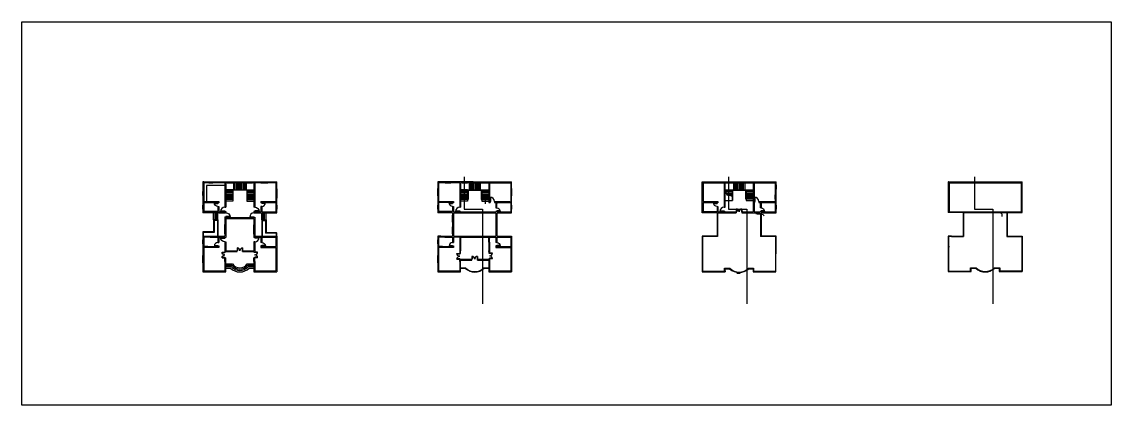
# Model space of a CAD drawing. Header units: millimetres. Extents: x -938220 to 926261, y -44187 to 232552.
# Drawn here: x 17806 to 250466, y 56983 to 138934 of the extents above; entities that cross this region are included whole.
import ezdxf

# ---------------------------------------------------------------- set-up
doc = ezdxf.new("R2010")
doc.units = ezdxf.units.MM
doc.linetypes.add('HIDDEN', pattern=[9.525, 6.35, -3.175])
for name, color, linetype in [('ARCH', 235, 'Continuous'), ('DOORS', 30, 'Continuous'), ('R1', 220, 'Continuous'), ('steel ladder', 170, 'Continuous'), ('STEPS', 11, 'Continuous'), ('TEXT', 170, 'Continuous'), ('VENTILATOR', 130, 'Continuous')]:
    doc.layers.add(name, color=color, linetype=linetype)
doc.layers.add('walls', color=7, linetype='Continuous', true_color=0xf8ce8b)
doc.layers.add('WINDOWS', color=7, linetype='Continuous', true_color=0xd4e480)
doc.layers.get('TEXT').off()
doc.styles.get("Standard").update_dxf_attribs({"font": 'romantic.ttf', "height": 200})
doc.dimstyles.new('ISO-25', dxfattribs={"dimtxt": 200, "dimasz": 200, "dimexe": 1.25, "dimexo": 0.625, "dimgap": 150, "dimtad": 1, "dimdec": 0, "dimtxsty": 'Standard', "dimblk": 'CLOSEDBLANK', "dimcen": 2.5, "dimclrd": 2, "dimclre": 7, "dimclrt": 7, "dimadec": 0, "dimazin": 0, "dimtfac": 1, "dimtdec": 0, "dimtmove": 0, "dimatfit": 3, "dimfxl": 1, "dimarcsym": 0})

# ---------------------------------------------------------------- blocks, each defined once
blk = doc.blocks.new('W3')
at = {"layer": 'WINDOWS', "ltscale": 5}
for p, q in [((-450, 200), (-450, 0)), ((-450, 200), (450, 200)), ((-450, 133), (450, 133)), ((-450, 67), (450, 67)), ((-450, 0), (450, 0)), ((450, 200), (450, 0))]:
    blk.add_line(p, q, dxfattribs=at)
blk = doc.blocks.new('W2')
at = {"layer": 'WINDOWS', "ltscale": 5}
for p, q in [((-600, 200), (-600, 0)), ((-600, 200), (600, 200)), ((-600, 133), (600, 133)), ((-600, 67), (600, 67)), ((-600, 0), (600, 0)), ((600, 200), (600, 0))]:
    blk.add_line(p, q, dxfattribs=at)
blk = doc.blocks.new('W1')
at = {"layer": 'WINDOWS', "ltscale": 5}
for p, q in [((-750, 200), (-750, 0)), ((-750, 200), (750, 200)), ((-750, 133), (750, 133)), ((-750, 67), (750, 67)), ((-750, 0), (750, 0)), ((750, 200), (750, 0))]:
    blk.add_line(p, q, dxfattribs=at)
blk = doc.blocks.new('W')
at = {"layer": 'WINDOWS', "ltscale": 5}
for p, q in [((11726, 13760), (11726, 13560)), ((11726, 13760), (13726, 13760)), ((11726, 13694), (13726, 13694)), ((11726, 13627), (13726, 13627)), ((11726, 13560), (13726, 13560)), ((13726, 13760), (13726, 13560))]:
    blk.add_line(p, q, dxfattribs=at)
blk = doc.blocks.new('WW')
at = {"layer": 'walls', "ltscale": 5}
blk.add_blockref('W', (-12726, -13560), dxfattribs=at)
blk = doc.blocks.new('V1')
at = {"layer": 'VENTILATOR', "ltscale": 5}
for p, q in [((-450, 200), (-450, 0)), ((-450, 200), (450, 200)), ((-450, 0), (450, 0)), ((450, 200), (450, 0))]:
    blk.add_line(p, q, dxfattribs=at)
at = {"layer": 'VENTILATOR', "linetype": 'HIDDEN', "ltscale": 5}
for p, q in [((-450, 133), (450, 133)), ((-450, 67), (450, 67))]:
    blk.add_line(p, q, dxfattribs=at)
blk = doc.blocks.new('D1')
at = {"layer": 'DOORS', "ltscale": 5}
for p, q in [((0, 900), (0, 0)), ((0, 600), (0, 0)), ((0, 0), (100, 0)), ((0, 0), (100, 0)), ((100, 894.427191), (100, 0))]:
    blk.add_line(p, q, dxfattribs=at)
blk.add_arc((0, 0), 900, 0, 90, dxfattribs=at)
blk = doc.blocks.new('D2')
at = {"layer": 'DOORS', "ltscale": 5}
for p, q in [((0, 750), (0, 0)), ((0, 600), (0, 0)), ((0, 0), (100, 0)), ((0, 0), (100, 0)), ((0, 0), (100, 0)), ((100, 744), (100, 0))]:
    blk.add_line(p, q, dxfattribs=at)
blk.add_arc((3, 0), 747, 0, 90.24774, dxfattribs=at)
blk = doc.blocks.new('DD')
at = {"layer": 'DOORS', "ltscale": 5}
for p, q in [((0, 600), (0, 0)), ((0, 600), (0, 0)), ((0, 0), (100, 0)), ((100, 592), (100, 0)), ((1100, 592), (1100, 0)), ((1200, 0), (1100, 0)), ((1200, 600), (1200, 0)), ((1200, 600), (1200, 0))]:
    blk.add_line(p, q, dxfattribs=at)
for centre, start, end in [((0, 0), 0, 90), ((1200, 0), 90, 180)]:
    blk.add_arc(centre, 600, start, end, dxfattribs=at)
blk = doc.blocks.new('_ClosedBlank')
at = {"color": 0, "linetype": 'ByBlock', "lineweight": -2}
for p, q in [((-1, 0.2), (0, 0)), ((-1, 0.2), (-1, -0.2)), ((0, 0), (-1, -0.2))]:
    blk.add_line(p, q, dxfattribs=at)

msp = doc.modelspace()

# ---------------------------------------------------------------- linework, layer by layer
at = {"ltscale": 5}
for p, q in [((17806, 138934), (250465.9, 138934)), ((17806, 56983.3), (17806, 138934)), ((250465.9, 138934), (250465.9, 56983.3)), ((250465.9, 56983.3), (17806, 56983.3))]:
    msp.add_line(p, q, dxfattribs=at)
at = {"layer": 'ARCH', "linetype": 'HIDDEN', "ltscale": 15}
for p, q in [((113225, 98319.3), (116225, 98319.3)), ((113225, 98119.3), (116225, 98119.3)), ((62875, 97119.3), (65875, 97119.3)), ((62875, 96919.3), (65875, 96919.3)), ((113525, 93119.3), (115525, 93119.3)), ((113525, 92919.3), (115525, 92919.3))]:
    msp.add_line(p, q, dxfattribs=at)
at = {"layer": 'DOORS', "ltscale": 5}
for points in [[(112275, 105777.3), (112275, 98881.7), (116221.9, 98881.7), (116221.9, 78617.6)], [(168721.6, 105777.3), (168721.6, 98881.7), (172668.4, 98881.7), (172668.4, 78617.6)], [(221256.4, 105777.3), (221256.4, 98881.7), (225203.3, 98881.7), (225203.3, 78617.6)]]:
    msp.add_lwpolyline(points, dxfattribs=at)
at = {"layer": 'R1', "ltscale": 5}
for p, q in [((166289.7, 98119.3), (166289.7, 93119.3)), ((175589.7, 98119.3), (175589.7, 93019.3)), ((175701.5, 98119.3), (175701.5, 93119.3)), ((218846.2, 98146.1), (218846.2, 93146.1)), ((218946.2, 98146.1), (218946.2, 93046.1)), ((228146.2, 98146.1), (228146.2, 93046.1)), ((228246.2, 98146.1), (228246.2, 93146.1)), ((178890.1, 93119.3), (175701.5, 93119.3)), ((178875.5, 85519.3), (178890.1, 93119.3)), ((216322.2, 93146.1), (218846.2, 93146.1)), ((228246.2, 93146.1), (231446.2, 93146.1)), ((231446.2, 93146.1), (231446.2, 85727.5)), ((163089.7, 90919.3), (163089.7, 85519.3)), ((163189.7, 93019.3), (163189.7, 85619.3)), ((164645.6, 93019.3), (163289.7, 93019.3)), ((178789.9, 93019.3), (175589.7, 93019.3)), ((178789.9, 93019.3), (178775.7, 85619.3)), ((216322.2, 93046.1), (218946.2, 93046.1)), ((228146.2, 93046.1), (231346.2, 93046.1)), ((231346.2, 93046.1), (231346.2, 85627.5)), ((163089.7, 85519.3), (163984.2, 85519.3)), ((163189.7, 85619.3), (163984.2, 85619.3)), ((163984.2, 85619.3), (167889.7, 85619.3)), ((163984.2, 85519.3), (167989.7, 85519.3)), ((178875.5, 85519.3), (173989.7, 85519.3)), ((174089.7, 85619.3), (178689.7, 85619.3)), ((178689.7, 85619.3), (178775.7, 85619.1)), ((231346.2, 85627.5), (226746.2, 85627.5)), ((231446.2, 85527.5), (226746.2, 85527.5)), ((231446.2, 85727.5), (231446.2, 85527.5))]:
    msp.add_line(p, q, dxfattribs=at)
for points in [[(166389.7, 98119.3), (166389.7, 93019.3), (163189.7, 93019.3), (163189.7, 90919.3)], [(166289.7, 93119.3), (163089.7, 93119.3), (163089.7, 90919.3)], [(216322.2, 93146.1), (215646.2, 93146.1), (215646.2, 85527.5), (216984.3, 85527.5), (220546.2, 85527.5)], [(216322.2, 93046.1), (215746.2, 93046.1), (215746.2, 85627.5), (216984.3, 85627.5), (220346.2, 85627.5), (220346.2, 85627.5)]]:
    msp.add_lwpolyline(points, dxfattribs=at)
at = {"layer": 'steel ladder', "ltscale": 5}
for p, q in [((174569.1, 98119.3), (174569.1, 97969.3)), ((174569.1, 97969.3), (174861, 97969.3)), ((174861, 98119.3), (174861, 97969.3)), ((226889.5, 98146.1), (226889.5, 97996.1)), ((226889.5, 97996.1), (227189.5, 97996.1)), ((227189.5, 97996.1), (227189.5, 98146.1))]:
    msp.add_line(p, q, dxfattribs=at)
at = {"layer": 'STEPS', "ltscale": 5}
for p, q in [((62875, 103017.1), (61375, 103017.1)), ((62875, 102717.1), (61375, 102717.1)), ((62875, 102417.1), (61375, 102417.1)), ((62875, 103017.1), (62875, 100617.1)), ((63025, 104517.1), (63025, 103017.1)), ((65725, 104517.1), (65725, 103017.1)), ((65875, 103017.1), (65875, 100617.1)), ((113025, 103017.1), (111525, 103017.1)), ((113025, 102717.1), (111525, 102717.1)), ((113025, 102417.1), (111525, 102417.1)), ((113025, 103017.1), (116025, 103017.1)), ((113025, 103017.1), (113025, 101667.1)), ((113125, 102917.1), (115925, 102917.1)), ((113125, 102917.1), (113125, 100917.1)), ((115925, 102917.1), (115925, 101367.1)), ((116025, 103017.1), (116025, 101367.1)), ((116025, 103017.1), (117525, 103017.1)), ((116025, 102717.1), (117525, 102717.1)), ((116025, 102417.1), (117525, 102417.1)), ((167989.7, 103017.1), (173989.7, 103017.1)), ((167989.7, 102567.1), (168466.6, 101903.3)), ((169489.7, 102867.1), (169489.7, 101667.1)), ((169589.7, 102917.1), (169589.7, 100767.1)), ((172389.7, 102917.1), (172389.7, 101367.1)), ((172489.7, 102867.1), (172489.7, 101367.1)), ((62875, 102117.1), (61375, 102117.1)), ((62875, 101817.1), (61375, 101817.1)), ((62875, 101517.1), (61375, 101517.1)), ((62875, 101217.1), (61375, 101217.1)), ((62875, 100917.1), (61375, 100917.1)), ((62875, 100617.1), (61375, 100617.1)), ((113025, 102117.1), (111525, 102117.1)), ((113025, 101817.1), (111525, 101817.1)), ((113025, 101517.1), (111525, 101517.1)), ((113025, 101217.1), (111525, 101217.1)), ((113125, 100917.1), (111525, 100917.1)), ((113025, 100617.1), (111525, 100617.1)), ((113023.5, 101365.7), (113023.5, 100765.7)), ((113025, 101667.1), (113025, 100617.1)), ((115925, 101367.1), (115925, 100917.1)), ((115925, 100917.1), (117525, 100917.1)), ((116025, 102117.1), (117525, 102117.1)), ((116025, 101817.1), (117525, 101817.1)), ((116025, 101517.1), (117525, 101517.1)), ((116025, 101367.1), (116025, 100617.1)), ((116025, 101217.1), (117525, 101217.1)), ((116025, 100617.1), (117525, 100617.1)), ((168466.6, 101903.3), (168580.2, 101967.1)), ((168580.2, 101967.1), (168739.7, 102124.1)), ((168739.7, 102124.1), (168739.7, 101967.1)), ((168739.7, 101967.1), (169489.7, 101667.1)), ((169488.2, 101365.7), (169488.2, 100765.7)), ((169489.7, 101667.1), (169489.7, 101367.1)), ((172389.7, 101367.1), (172389.7, 101067.1)), ((172489.7, 101367.1), (172489.7, 100767.1)), ((58775, 96592.8), (58775, 98119.3)), ((59075, 96592.8), (59075, 98119.3)), ((59375, 96592.8), (59375, 98119.3)), ((59675, 96592.8), (59675, 98119.3)), ((69075, 96592.8), (69075, 98119.3)), ((69375, 96592.8), (69375, 98119.3)), ((69675, 96592.8), (69675, 98119.3)), ((69975, 96592.8), (69975, 98119.3)), ((61375, 86300.7), (61375, 86300.7)), ((61386.7, 86300.6), (61386.7, 86300.6)), ((111525, 86341), (112575.4, 86341)), ((111525, 86241), (112525, 86241)), ((111535, 86341), (112575.4, 86341)), ((116494.6, 86341), (117525, 86341)), ((116535, 86241), (117525, 86241)), ((167889.7, 86241), (167889.7, 85619.3)), ((167989.7, 85700.7), (167989.7, 85519.3)), ((174089.7, 85700.7), (174089.7, 85619.3)), ((220346.2, 85646.1), (220346.2, 85627.5)), ((220446.2, 85646.1), (220346.2, 85646.1))]:
    msp.add_line(p, q, dxfattribs=at)
at = {"layer": 'STEPS', "ltscale": 10}
for p, q in [((62875, 103017.1), (65875, 103017.1)), ((63325, 104517.1), (63325, 103017.1)), ((63625, 104517.1), (63625, 103017.1)), ((63925, 104517.1), (63925, 103017.1)), ((64225, 104517.1), (64225, 103017.1)), ((64525, 104517.1), (64525, 103017.1)), ((64825, 104517.1), (64825, 103017.1)), ((65125, 104517.1), (65125, 103017.1)), ((65425, 104517.1), (65425, 103017.1)), ((65875, 103017.1), (67375, 103017.1)), ((65875, 102717.1), (67375, 102717.1)), ((65875, 102417.1), (67375, 102417.1)), ((113325, 104517.1), (113325, 103017.1)), ((113625, 104517.1), (113625, 103017.1)), ((113925, 104517.1), (113925, 103017.1)), ((114225, 104517.1), (114225, 103017.1)), ((114525, 104517.1), (114525, 103017.1)), ((114825, 104517.1), (114825, 103017.1)), ((115125, 104517.1), (115125, 103017.1)), ((115425, 104517.1), (115425, 103017.1)), ((115725, 104517.1), (115725, 103017.1)), ((167989.7, 102867.1), (169489.7, 102867.1)), ((167989.7, 102567.1), (169489.7, 102567.1)), ((169584.8, 103017.1), (172384.8, 103017.1)), ((169589.7, 102917.1), (172389.7, 102917.1)), ((169789.7, 104517.1), (169789.7, 103017.1)), ((170089.7, 104517.1), (170089.7, 103017.1)), ((170389.7, 104517.1), (170389.7, 103017.1)), ((170689.7, 104517.1), (170689.7, 103017.1)), ((170989.7, 104519.3), (170989.7, 103017.1)), ((171289.7, 104519.3), (171289.7, 103017.1)), ((171589.7, 104519.3), (171589.7, 103017.1)), ((171889.7, 104519.3), (171889.7, 103017.1)), ((172189.7, 104519.3), (172189.7, 103017.1)), ((172489.7, 102867.1), (173989.7, 102867.1)), ((172489.7, 102567.1), (173989.7, 102567.1)), ((65875, 102117.1), (67375, 102117.1)), ((65875, 101817.1), (67375, 101817.1)), ((65875, 101517.1), (67375, 101517.1)), ((65875, 101217.1), (67375, 101217.1)), ((65875, 100917.1), (67375, 100917.1)), ((65875, 100617.1), (67375, 100617.1)), ((167989.7, 100767.1), (169589.7, 100767.1)), ((168205.2, 102267.1), (169489.7, 102267.1)), ((168739.7, 101967.1), (169489.7, 101967.1)), ((172389.7, 101067.1), (173989.7, 101067.1)), ((172489.7, 102267.1), (173989.7, 102267.1)), ((172489.7, 101967.1), (173989.7, 101967.1)), ((172489.7, 101667.1), (173989.7, 101667.1)), ((172489.7, 101367.1), (173989.7, 101367.1)), ((172489.7, 100767.1), (173989.7, 100767.1))]:
    msp.add_line(p, q, dxfattribs=at)
at = {"layer": 'STEPS', "ltscale": 5}
for points in [[(61375, 87200.7), (62791.1, 87200.7, 0.52302036), (65959, 87200.7), (67375, 87200.7)], [(61375, 86900.7), (62641.3, 86900.7, 0.47782399), (66108.8, 86900.7), (67375, 86900.7)], [(61375, 86600.7), (62503.4, 86600.7, 0.44262682), (66246.7, 86600.7), (67375, 86600.7)], [(61375, 86300.7), (62375, 86300.7, 0.41421356), (66375, 86300.7), (67375, 86300.7)], [(167889.7, 85700.7), (167889.7, 86241), (168999.7, 86241, 0.4), (172999.7, 86241), (174089.7, 86241), (174089.7, 85700.7)], [(167989.7, 85700.7), (167989.7, 86141), (168960.1, 86141, 0.39223227), (173039.3, 86141), (173989.7, 86141), (173989.7, 85519.3), (178875.5, 85519.3)], [(220446.2, 86367.8), (221596.6, 86367.8, 0.40824829), (225515.8, 86367.8), (226646.2, 86367.8)], [(220446.2, 85527.5), (220446.2, 86367.8), (221596.6, 86367.8, 0.40824829), (225515.8, 86367.8), (226646.2, 86367.8), (226646.2, 85627.5), (231446.2, 85627.5)], [(220546.2, 85527.5), (220546.2, 86267.8), (221556.2, 86267.8, 0.4), (225556.2, 86267.8), (226546.2, 86267.8), (226546.2, 85527.5), (231446.2, 85527.5)]]:
    msp.add_lwpolyline(points, format="xyb", dxfattribs=at)
for centre, radius, start, end in [((114530, 88353.5), 2912.4, 226.495096, 313.504904), ((114535, 88341), 2800, 225.584691, 314.415309), ((114535, 88341), 2800, 225.584691, 314.415309)]:
    msp.add_arc(centre, radius, start, end, dxfattribs=at)
at = {"layer": 'walls', "ltscale": 5}
for p, q in [((56475, 104719.3), (56475, 98119.3)), ((56675, 104719.3), (56475, 104719.3)), ((64075, 104719.3), (65875, 104719.3)), ((65875, 104719.3), (67106.5, 104719.3)), ((67075, 104719.3), (68841.5, 104719.3)), ((68841.5, 104719.3), (70341.5, 104719.3)), ((70341.5, 104719.3), (72275, 104719.3)), ((72275, 98119.3), (72275, 104719.3)), ((106625, 104717.3), (106625, 98119.3)), ((114225, 104719.3), (122425, 104719.3)), ((122425, 98119.3), (122425, 104719.3)), ((170489.7, 104719.3), (174275.1, 104719.3)), ((174275.1, 104719.3), (178889.7, 104719.3)), ((178889.7, 98119.3), (178889.7, 104719.3)), ((215646.2, 104744.1), (231446.2, 104744.1)), ((215746.2, 104744.1), (215646.2, 104744.1)), ((215646.2, 104744.1), (215646.2, 98146.1)), ((231446.2, 98146.1), (231446.2, 104746.1)), ((61175, 104519.3), (56675, 104519.3)), ((56675, 104519.3), (56675, 100519.3)), ((61175, 104519.3), (61175, 99419.3)), ((61375, 104519.3), (61375, 99319.3)), ((67375, 104519.3), (61375, 104519.3)), ((67375, 104519.3), (67375, 99319.3)), ((67575, 104519.3), (67575, 99319.3)), ((72075, 104519.3), (67575, 104519.3)), ((72075, 104519.3), (72075, 100519.3)), ((111325, 104519.3), (111325, 99419.3)), ((114025, 104519.3), (122225, 104519.3)), ((117525, 104519.3), (117525, 100319.3)), ((117725, 104519.3), (117725, 100519.3)), ((122225, 104519.3), (122225, 100519.3)), ((170489.7, 104519.3), (173989.7, 104519.3)), ((173989.7, 104519.3), (173989.7, 100319.3)), ((174189.7, 104519.3), (174189.7, 100519.3)), ((174189.7, 104519.3), (174275.1, 104519.3)), ((174275.1, 104519.3), (178689.7, 104519.3)), ((178689.7, 104517.1), (178689.7, 100519.3)), ((215846.2, 104543.9), (231246.2, 104543.9)), ((231246.2, 104543.9), (231246.2, 98346.1)), ((59675, 100219.3), (59875, 100219.3)), ((61175, 100219.3), (61175, 99319.3)), ((68875, 100519.3), (68875, 100219.3)), ((68875, 100519.3), (72075, 100519.3)), ((69075, 100219.3), (68875, 100219.3)), ((69075, 100319.3), (69075, 100119.3)), ((69075, 100319.3), (72075, 100319.3)), ((72075, 100319.3), (72075, 98319.3)), ((111325, 100219.3), (111325, 99319.3)), ((117525, 100319.3), (117825, 100319.3)), ((117725, 100519.3), (117825, 100519.3)), ((117825, 100519.3), (117825, 100319.3)), ((118725, 100519.3), (122125, 100519.3)), ((118725, 100519.3), (118725, 100319.3)), ((118725, 100319.3), (119025, 100319.3)), ((119025, 100319.3), (119025, 100119.3)), ((119225, 100319.3), (119225, 100119.3)), ((119225, 100319.3), (122225, 100319.3)), ((122225, 100319.3), (122225, 98319.3)), ((166289.7, 100219.3), (166489.7, 100219.3)), ((174189.7, 100519.3), (174389.7, 100519.3)), ((174189.7, 100319.3), (174289.7, 100319.3)), ((174289.7, 100519.3), (174289.7, 100319.3)), ((175189.7, 100519.3), (178689.7, 100519.3)), ((175189.7, 100519.3), (175189.7, 100319.3)), ((175189.7, 100319.3), (175489.7, 100319.3)), ((175489.7, 100319.3), (175489.7, 100119.3)), ((175489.7, 100319.3), (175489.7, 99169.3)), ((175689.7, 100319.3), (175689.7, 100119.3)), ((175689.7, 100319.3), (178689.7, 100319.3)), ((175689.7, 100319.3), (175689.7, 99169.3)), ((178689.7, 100319.3), (178689.7, 98319.3)), ((59875, 98119.3), (56475, 98119.3)), ((59675, 99469.3), (59875, 99469.3)), ((59875, 98119.3), (61175, 98119.3)), ((61175, 99319.3), (61375, 99319.3)), ((61175, 98519.3), (61175, 98319.3)), ((61175, 98419.3), (61375, 98419.3)), ((61306.5, 98119.3), (61175, 98119.3)), ((61306.5, 98119.3), (61375, 98119.3)), ((61375, 98419.3), (61375, 98119.3)), ((67575, 99319.3), (67375, 99319.3)), ((67375, 98419.3), (67375, 98076.1)), ((67575, 98419.3), (67375, 98419.3)), ((67375, 98076.1), (67575, 98076.1)), ((67575, 98519.3), (67575, 98319.3)), ((67575, 98319.3), (68875, 98319.3)), ((67575, 98119.3), (72275, 98119.3)), ((67575, 98076.1), (67575, 98119.3)), ((68875, 99469.3), (68875, 98319.3)), ((69075, 99469.3), (68875, 99469.3)), ((69075, 99469.3), (69075, 98319.3)), ((69075, 98319.3), (72075, 98319.3)), ((109825, 98119.3), (106625, 98119.3)), ((109825, 99469.3), (110025, 99469.3)), ((109825, 98119.3), (109825, 93119.3)), ((110025, 98119.3), (113225, 98119.3)), ((110025, 98119.3), (110025, 93119.3)), ((111325, 99319.3), (111525, 99319.3)), ((111325, 98519.3), (111325, 98319.3)), ((111325, 98419.3), (111525, 98419.3)), ((111325, 98119.3), (111325, 98119.3)), ((111525, 98419.3), (111525, 98319.3)), ((111525, 98319.3), (113225, 98319.3)), ((113225, 98119.3), (113225, 98319.3)), ((116225, 98319.3), (117525, 98319.3)), ((116225, 98119.3), (116225, 98319.3)), ((116225, 98119.3), (119025, 98119.3)), ((117525, 98319.3), (119025, 98319.3)), ((119025, 98419.3), (119025, 98319.3)), ((119225, 98419.3), (119025, 98419.3)), ((119025, 98119.3), (119025, 93119.3)), ((119225, 98519.3), (119225, 98319.3)), ((119225, 98319.3), (122225, 98319.3)), ((119225, 98119.3), (122425, 98119.3)), ((119225, 98119.3), (119225, 93119.3)), ((166289.7, 98119.3), (163089.7, 98119.3)), ((166289.7, 98319.3), (163289.7, 98319.3)), ((166289.7, 99469.3), (166489.7, 99469.3)), ((166289.7, 99469.3), (166289.7, 98319.3)), ((166389.7, 98119.3), (170389.7, 98119.3)), ((167789.7, 99319.3), (167989.7, 99319.3)), ((167789.7, 98519.3), (167789.7, 98319.3)), ((167789.7, 98419.3), (167989.7, 98419.3)), ((167789.7, 98119.3), (167789.7, 98119.3)), ((167989.7, 98419.3), (167989.7, 98319.3)), ((167989.7, 98319.3), (170389.7, 98319.3)), ((170389.7, 98319.3), (170389.7, 98119.3)), ((171789.9, 98319.3), (171589.7, 98319.3)), ((171589.7, 98319.3), (171589.7, 98119.3)), ((171589.7, 98119.3), (175589.7, 98119.3)), ((171789.9, 98319.3), (173989.7, 98319.3)), ((174189.7, 98319.3), (175489.7, 98319.3)), ((175489.7, 99369.3), (175489.7, 99269.3)), ((175689.7, 99169.3), (175489.7, 99169.3)), ((175489.7, 98419.3), (175489.7, 98319.3)), ((175689.7, 98419.3), (175489.7, 98419.3)), ((175689.7, 99369.3), (175689.7, 99269.3)), ((175689.7, 98519.3), (175689.7, 98319.3)), ((175689.7, 98319.3), (178689.7, 98319.3)), ((175701.5, 98119.3), (178889.7, 98119.3)), ((218846.2, 98146.1), (215646.2, 98146.1)), ((218946.2, 98146.1), (228146.2, 98146.1)), ((219046.2, 98346.1), (220346.2, 98346.1)), ((220346.2, 98346.1), (220546.2, 98346.1)), ((220346.2, 98146.1), (220346.2, 98146.1)), ((220546.2, 98346.1), (231246.2, 98346.1)), ((228246.2, 98146.1), (231446.2, 98146.1)), ((59675, 96592.8), (58775, 96592.8)), ((59575, 96492.8), (58875, 96492.8)), ((59575, 96492.8), (59575, 93119.3)), ((59675, 96592.8), (59675, 93119.3)), ((61175, 97216.1), (61175, 93119.3)), ((61175, 97216.1), (61375, 97216.1)), ((61375, 97216.1), (61375, 97119.3)), ((61375, 97119.3), (62875, 97119.3)), ((61375, 96919.3), (61375, 92819.3)), ((61375, 96919.3), (62875, 96919.3)), ((62875, 97119.3), (62875, 96919.3)), ((65875, 97119.3), (67375, 97119.3)), ((65875, 97119.3), (65875, 96919.3)), ((65875, 96919.3), (67375, 96919.3)), ((67375, 97176.1), (67575, 97176.1)), ((67375, 97176.1), (67375, 97119.3)), ((67375, 96919.3), (67375, 92819.3)), ((67575, 97176.1), (67575, 93119.3)), ((69075, 96592.8), (69075, 93119.3)), ((69075, 96592.8), (69975, 96592.8)), ((69175, 96492.8), (69175, 93119.3)), ((69175, 96492.8), (69875, 96492.8)), ((69875, 96492.8), (69875, 93722.7)), ((69975, 96592.8), (69975, 93822.7)), ((56575, 93119.3), (56475, 93119.3)), ((57151, 93119.3), (61175, 93119.3)), ((67575, 93119.3), (72175, 93119.3)), ((72175, 93722.7), (69875, 93722.7)), ((72175, 93822.7), (69975, 93822.7)), ((72175, 93822.7), (72275, 93825)), ((72175, 93119.3), (72175, 93722.7)), ((72175, 93119.3), (72275, 93119.3)), ((72175, 93119.3), (72275, 93119.3)), ((72275, 93119.3), (72275, 93825)), ((72275, 93119.3), (72275, 85700.7)), ((107301, 93119.3), (109825, 93119.3)), ((110025, 93119.3), (111325, 93119.3)), ((111325, 93119.3), (113525, 93119.3)), ((113525, 92919.3), (113525, 93119.3)), ((115525, 93119.3), (117725, 93119.3)), ((115525, 92919.3), (115525, 93119.3)), ((117725, 93119.3), (119025, 93119.3)), ((119225, 93119.3), (122425, 93119.3)), ((122425, 93119.3), (122425, 85700.7)), ((58030.9, 92919.3), (56675, 92919.3)), ((57510.1, 90919.3), (56675, 90919.3)), ((57510.1, 90919.3), (59675, 90919.3)), ((58030.9, 92919.3), (59675, 92919.3)), ((59675, 91769.3), (59875, 91769.3)), ((59675, 90919.3), (59675, 91019.3)), ((59675, 91019.3), (59875, 91019.3)), ((59875, 92919.3), (61175, 92919.3)), ((61175, 92919.3), (61175, 92719.3)), ((61175, 92819.3), (61375, 92819.3)), ((61175, 91919.3), (61175, 89713.6)), ((61175, 91919.3), (61375, 91919.3)), ((61375, 91919.3), (61375, 90013.6)), ((67575, 92819.3), (67375, 92819.3)), ((67375, 91919.3), (67375, 90013.6)), ((67575, 91919.3), (67375, 91919.3)), ((67575, 92919.3), (67575, 92719.3)), ((67575, 92919.3), (68875, 92919.3)), ((67575, 91919.3), (67575, 89713.6)), ((68875, 92919.3), (68875, 91769.3)), ((69075, 91769.3), (68875, 91769.3)), ((68875, 91019.3), (68875, 90719.3)), ((69075, 91019.3), (68875, 91019.3)), ((69075, 92919.3), (69075, 91769.3)), ((69075, 92919.3), (72075, 92919.3)), ((69075, 91119.3), (69075, 90919.3)), ((69075, 90919.3), (72075, 90919.3)), ((72075, 92919.3), (72075, 90919.3)), ((108180.9, 92919.3), (106825, 92919.3)), ((107660.1, 90919.3), (106825, 90919.3)), ((107660.1, 90919.3), (109825, 90919.3)), ((108180.9, 92919.3), (109825, 92919.3)), ((109825, 91019.3), (110025, 91019.3)), ((111325, 92919.3), (111325, 92719.3)), ((111325, 92719.3), (111325, 91819.3)), ((111325, 91819.3), (111325, 89426.1)), ((111525, 92919.3), (111525, 92719.3)), ((111525, 92919.3), (113525, 92919.3)), ((111525, 92719.3), (111525, 91819.3)), ((111525, 91819.3), (111525, 90013.6)), ((115525, 92919.3), (117525, 92919.3)), ((117525, 91819.3), (117525, 92919.3)), ((117525, 91819.3), (117525, 90013.6)), ((117725, 92919.3), (117725, 92719.3)), ((117725, 92919.3), (119025, 92919.3)), ((117725, 91819.3), (117725, 92919.3)), ((117725, 91819.3), (117725, 89500.7)), ((119025, 92919.3), (119025, 91769.3)), ((119225, 91769.3), (119025, 91769.3)), ((119025, 91019.3), (119025, 90719.3)), ((119225, 91019.3), (119025, 91019.3)), ((119225, 92919.3), (119225, 91769.3)), ((119225, 92919.3), (122225, 92919.3)), ((119225, 91119.3), (119225, 90919.3)), ((119225, 90919.3), (122225, 90919.3)), ((122225, 92919.3), (122225, 90919.3)), ((215846.2, 90746.1), (215846.2, 90946.1)), ((57514.2, 90719.3), (56675, 90719.3)), ((61375, 89713.6), (61175, 89713.6)), ((61175, 87706.1), (61175, 88513.6)), ((61175, 88513.6), (61375, 88513.6)), ((61375, 90013.6), (63775, 90013.6)), ((61375, 89813.6), (63775, 89813.6)), ((61375, 87706.1), (61375, 88513.6)), ((63775, 89813.6), (63775, 90013.6)), ((64975, 90013.6), (67375, 90013.6)), ((64975, 89813.6), (64975, 90013.6)), ((64975, 89813.6), (67375, 89813.6)), ((67375, 89713.6), (67575, 89713.6)), ((67375, 87716.1), (67375, 88513.6)), ((67575, 88513.6), (67375, 88513.6)), ((67575, 87716.1), (67575, 88513.6)), ((68875, 90719.3), (72075, 90719.3)), ((72075, 90719.3), (72075, 85700.7)), ((107664.2, 90719.3), (106825, 90719.3)), ((111325, 89426.1), (111525, 89426.1)), ((111525, 89813.6), (111525, 90013.6)), ((117525, 89813.6), (117525, 90013.6)), ((117525, 89500.7), (117725, 89500.7)), ((119025, 90719.3), (122225, 90719.3)), ((122225, 90719.3), (122225, 85700.7)), ((61175, 87706.1), (61175, 85700.7)), ((67575, 87716.1), (67575, 85700.7)), ((111325, 87706.1), (111325, 88226.1)), ((111325, 88226.1), (111511.5, 88226.1)), ((111325, 87706.1), (111325, 85700.7)), ((111511.5, 88226.1), (111511.5, 88200.7)), ((111511.5, 88200.7), (113925, 88200.7)), ((111525, 88000.7), (113925, 88000.7)), ((111525, 85500.7), (111525, 88000.7)), ((113925, 88000.7), (113925, 88200.7)), ((115125, 88200.7), (117525, 88200.7)), ((115125, 88000.7), (115125, 88200.7)), ((117525, 88300.7), (117525, 88200.7)), ((117525, 88300.7), (117725, 88300.7)), ((117725, 88300.7), (117725, 88200.7)), ((117725, 88200.7), (117725, 85700.7)), ((72275, 85700.7), (72275, 85500.7)), ((122425, 85700.7), (122425, 85500.7))]:
    msp.add_line(p, q, dxfattribs=at)
at = {"layer": 'walls', "linetype": 'HIDDEN', "ltscale": 5}
for p, q in [((173989.7, 100319.3), (173989.7, 98319.3)), ((174189.7, 100319.3), (174189.7, 98319.3))]:
    msp.add_line(p, q, dxfattribs=at)
at = {"layer": 'walls', "ltscale": 5}
for points in [[(56675, 104719.3), (64075, 104719.3)], [(114225, 104719.3), (106625, 104719.3), (106625, 100519.3)], [(163089.7, 98119.3), (163089.7, 104719.3), (170689.7, 104719.3)], [(61175, 103917.1), (57275, 103917.1), (57275, 100519.3)], [(111325, 104519.3), (106825, 104519.3), (106825, 100519.3)], [(114025, 104519.3), (111525, 104519.3), (111525, 99319.3)], [(114225, 102917.1), (114225, 104519.3)], [(163289.7, 104519.3), (167789.7, 104519.3), (167789.7, 99319.3)], [(163289.7, 104517.1), (163289.7, 100519.3)], [(167989.7, 99319.3), (167989.7, 104519.3), (170489.7, 104519.3), (170489.7, 104519.3)], [(170689.7, 104519.3), (170689.7, 104517.1)], [(215846.2, 104543.9), (215846.2, 98346.1)], [(56675, 100519.3), (59875, 100519.3), (59875, 100219.3)], [(56675, 100319.3), (56675, 98319.3)], [(56675, 100319.3), (59675, 100319.3), (59675, 100119.3)], [(106825, 100519.3), (110025, 100519.3), (110025, 100219.3), (109825, 100219.3), (109825, 100319.3), (106825, 100319.3)], [(106825, 100319.3), (106825, 98319.3)], [(119025, 100319.3), (119025, 99269.3), (119025, 99169.3), (119225, 99169.3), (119225, 99269.3), (119225, 100319.3)], [(163289.7, 100519.3), (166489.7, 100519.3), (166489.7, 100219.3)], [(163289.7, 100319.3), (163289.7, 98319.3)], [(163289.7, 100319.3), (166289.7, 100319.3), (166289.7, 100119.3)], [(215846.2, 100346.1), (215846.2, 98346.1), (219046.2, 98346.1)], [(59675, 99469.3), (59675, 98419.3), (56675, 98419.3)], [(59875, 99469.3), (59875, 98319.3), (61175, 98319.3)], [(109825, 99469.3), (109825, 98419.3), (106825, 98419.3)], [(110025, 99469.3), (110025, 98319.3), (111325, 98319.3)], [(166489.7, 99469.3), (166489.7, 98319.3), (167789.7, 98319.3)], [(58775, 96592.8), (58775, 94019.3), (56475, 94019.3), (56475, 85500.7), (57813, 85500.7), (61375, 85500.7), (61375, 87706.1)], [(58875, 96492.8), (58875, 93919.3), (56575, 93919.3), (56575, 93119.3), (57151, 93119.3)], [(107301, 93119.3), (106625, 93119.3), (106625, 85500.7), (107963, 85500.7), (111525, 85500.7), (111525, 87706.1)], [(56675, 92919.3), (56675, 90919.3)], [(59875, 91019.3), (59875, 90719.3), (57514.2, 90719.3)], [(59675, 92919.3), (59675, 91769.3)], [(59675, 91119.3), (59675, 90919.3)], [(59875, 92919.3), (59875, 91769.3)], [(106825, 92919.3), (106825, 90919.3)], [(110025, 91019.3), (110025, 90719.3), (107664.2, 90719.3)], [(109825, 92919.3), (109825, 91769.3), (110025, 91769.3)], [(109825, 91119.3), (109825, 90919.3)], [(111325, 92919.3), (110025, 92919.3), (110025, 91769.3)], [(56675, 90719.3), (56675, 85700.7), (57840.9, 85700.7), (61175, 85700.7)], [(61375, 89713.6), (61375, 89813.6)], [(67375, 89813.6), (67375, 89713.6)], [(106825, 90719.3), (106825, 85700.7), (107990.9, 85700.7), (111325, 85700.7)], [(111525, 89426.1), (111525, 89813.6)], [(117525, 89813.6), (117525, 89500.7)], [(67375, 87716.1), (67375, 85500.7), (72275, 85500.7)], [(115125, 88000.7), (117525, 88000.7), (117525, 85500.7), (122425, 85500.7)], [(67575, 85700.7), (72075, 85700.7)], [(117725, 85700.7), (122225, 85700.7)]]:
    msp.add_lwpolyline(points, dxfattribs=at)

# ---------------------------------------------------------------- block references
at = {"layer": 'DOORS', "ltscale": 5, "xscale": -1}
for name, p, rotation in [('D2', (59675, 100219.3), 90), ('D2', (109825, 100219.3), 90), ('D2', (166289.7, 100219.3), 90), ('D1', (61375, 97216.1), 270), ('D1', (67575, 98419.3), 270), ('D2', (119225, 98419.3), 270), ('D2', (175689.7, 98419.3), 270), ('D1', (61175, 92819.3), 90), ('D2', (69075, 91019.3), 270), ('D2', (119225, 91019.3), 270), ('DD', (61175, 89713.6), 90), ('DD', (111325, 89426.1), 90)]:
    msp.add_blockref(name, p, dxfattribs=dict(at, rotation=rotation))
at = {"layer": 'DOORS', "ltscale": 5}
for name, p, rotation in [('D2', (69075, 100219.3), 270), ('D1', (61175, 98419.3), 90), ('D1', (67375, 97176.1), 90), ('D1', (111325, 98419.3), 90), ('D1', (167789.7, 98419.3), 90), ('D2', (59675, 91019.3), 90), ('D1', (67575, 92819.3), 270), ('D2', (109825, 91019.3), 90), ('DD', (67575, 89713.6), 270), ('DD', (117725, 89500.7), 270)]:
    msp.add_blockref(name, p, dxfattribs=dict(at, rotation=rotation))
for name, p in [('D1', (117825, 100519.3)), ('D1', (174289.7, 100519.3)), ('DD', (170389.7, 98319.3)), ('DD', (63775, 90013.6)), ('DD', (113925, 88200.7))]:
    msp.add_blockref(name, p, dxfattribs=at)
at = {"layer": 'TEXT', "ltscale": 5, "rotation": 90}
for p in [(61375, 94619.3), (67574.4, 94530.8)]:
    msp.add_blockref('WW', p, dxfattribs=at)
at = {"layer": 'VENTILATOR', "ltscale": 5}
for p, rotation in [((56675, 102239.3), 90), ((56675, 99319.3), 90), ((106825, 99319.3), 90), ((122225, 99317.3), 270), ((56675, 91900.7), 90), ((106825, 91900.7), 90), ((122225, 91919.3), 270)]:
    msp.add_blockref('V1', p, dxfattribs=dict(at, rotation=rotation))
at = {"layer": 'walls', "ltscale": 5}
for p, rotation in [((178689.7, 103619.6), 270), ((178889.7, 101469.3), 90)]:
    msp.add_blockref('V1', p, dxfattribs=dict(at, rotation=rotation))
at = {"layer": 'WINDOWS', "ltscale": 5}
for name, p in [('W3', (58175, 104519.3)), ('W2', (62275, 104519.3)), ('W2', (66475, 104519.3)), ('W1', (69591.5, 104519.3)), ('W2', (108821.5, 104519.3)), ('W2', (112421.5, 104519.3)), ('W2', (116621.5, 104519.3)), ('W2', (119971.5, 104519.3)), ('W2', (165286.1, 104519.3)), ('W2', (168865.3, 104519.3)), ('W2', (173086.1, 104519.3)), ('W2', (176482.4, 104519.3)), ('W2', (168889.7, 98119.3)), ('W2', (173089.7, 98119.3)), ('W1', (62575, 89813.6)), ('W1', (66175, 89813.6)), ('W1', (112725, 88000.7)), ('W1', (116325, 88000.7)), ('WW', (58925, 85500.7)), ('WW', (69825.3, 85500.7)), ('WW', (109075.6, 85500.7)), ('WW', (119975, 85500.7))]:
    msp.add_blockref(name, p, dxfattribs=at)
for name, p, rotation in [('WW', (72075, 102247.7), 270), ('W1', (106825, 102519.3), 90), ('W1', (122225, 102517.3), 270), ('W1', (163289.7, 102519.3), 90), ('V1', (72075, 99317.7), 270), ('W3', (163089.7, 99319.3), 269.9999999999974), ('V1', (178689.7, 99319.3), 270), ('W1', (110025, 96869.3), 90), ('W1', (119025, 96774.2), 270), ('W1', (110025, 94369.3), 90), ('W1', (119025, 94325.4), 270), ('V1', (72075, 91919.3), 270), ('W1', (56675, 88200.7), 90), ('W1', (72075, 88219.3), 270), ('W1', (106825, 88200.7), 90), ('W1', (122225, 88210), 270)]:
    msp.add_blockref(name, p, dxfattribs=dict(at, rotation=rotation))

# ---------------------------------------------------------------- leaders
at = {"layer": 'steel ladder', "ltscale": 5}
for points in [[(174834.8, 97878.1), (176113.9, 97743.6), (176289.7, 97435.8)], [(171151.7, 85445), (171151.7, 85150.7), (170503.1, 85157.9)]]:
    msp.add_leader(points, dimstyle='ISO-25', override={"dimgap": 150, "dimtad": 0}, dxfattribs=at)
at = {"layer": 'STEPS', "ltscale": 5}
msp.add_leader([(227093.6, 97791.6), (227093.6, 97309.8)], dimstyle='ISO-25', override={"dimgap": 0.625, "dimtad": 0}, dxfattribs=at)
at = {"layer": 'walls', "linetype": 'HIDDEN', "ltscale": 5}
msp.add_leader([(116775, 102117.1), (116775, 99991.3)], dimstyle='ISO-25', override={"dimgap": 150, "dimtad": 0}, dxfattribs=at)

doc.saveas('drawing.dxf')
